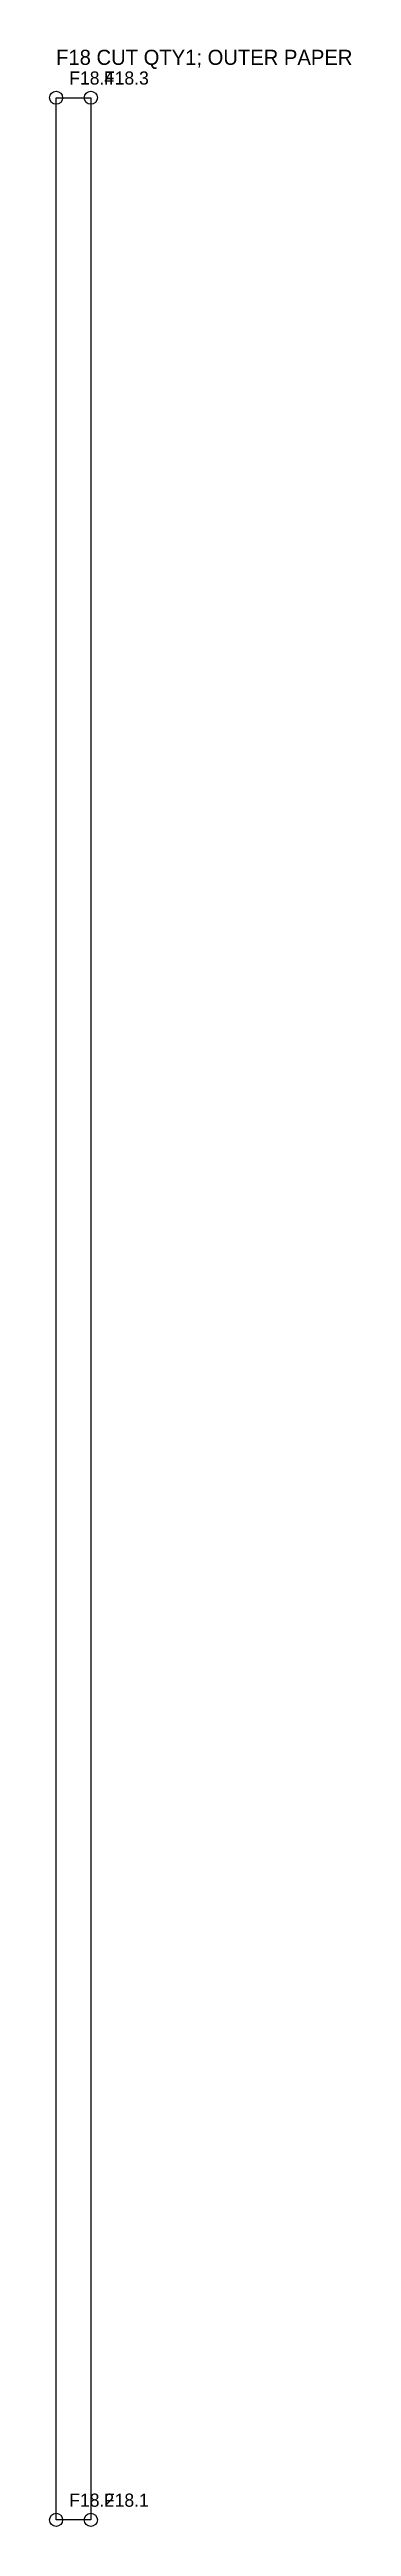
# Model space of a CAD drawing. Header units: millimetres. Extents: x 4 to 50, y 4 to 381.
import ezdxf

# ---------------------------------------------------------------- set-up
doc = ezdxf.new("R2010")
doc.units = ezdxf.units.MM
for name, color, linetype in [('CUT', 7, 'Continuous'), ('LABEL', 3, 'Continuous'), ('REFERENCE', 5, 'Continuous')]:
    doc.layers.add(name, color=color, linetype=linetype)

msp = doc.modelspace()

# ---------------------------------------------------------------- linework, layer by layer
at = {"layer": 'CUT'}
msp.add_lwpolyline([(10.28, 5), (5, 5), (5, 373.65), (10.28, 373.65)], close=True, dxfattribs=at)
at = {"layer": 'REFERENCE'}
for centre in [(5, 373.65), (10.28, 373.65), (5, 5), (10.28, 5)]:
    msp.add_circle(centre, 1, dxfattribs=at)

# ---------------------------------------------------------------- texts
at = {"layer": 'LABEL'}
msp.add_text('F18 CUT QTY1; OUTER PAPER', height=2.3, dxfattribs=at).set_placement((5, 378.65))
at = {"layer": 'REFERENCE'}
for s, p in [('F18.4', (7, 375.65)), ('F18.3', (12.28, 375.65)), ('F18.2', (7, 7)), ('F18.1', (12.28, 7))]:
    msp.add_text(s, height=2, dxfattribs=at).set_placement(p)

doc.saveas('drawing.dxf')
